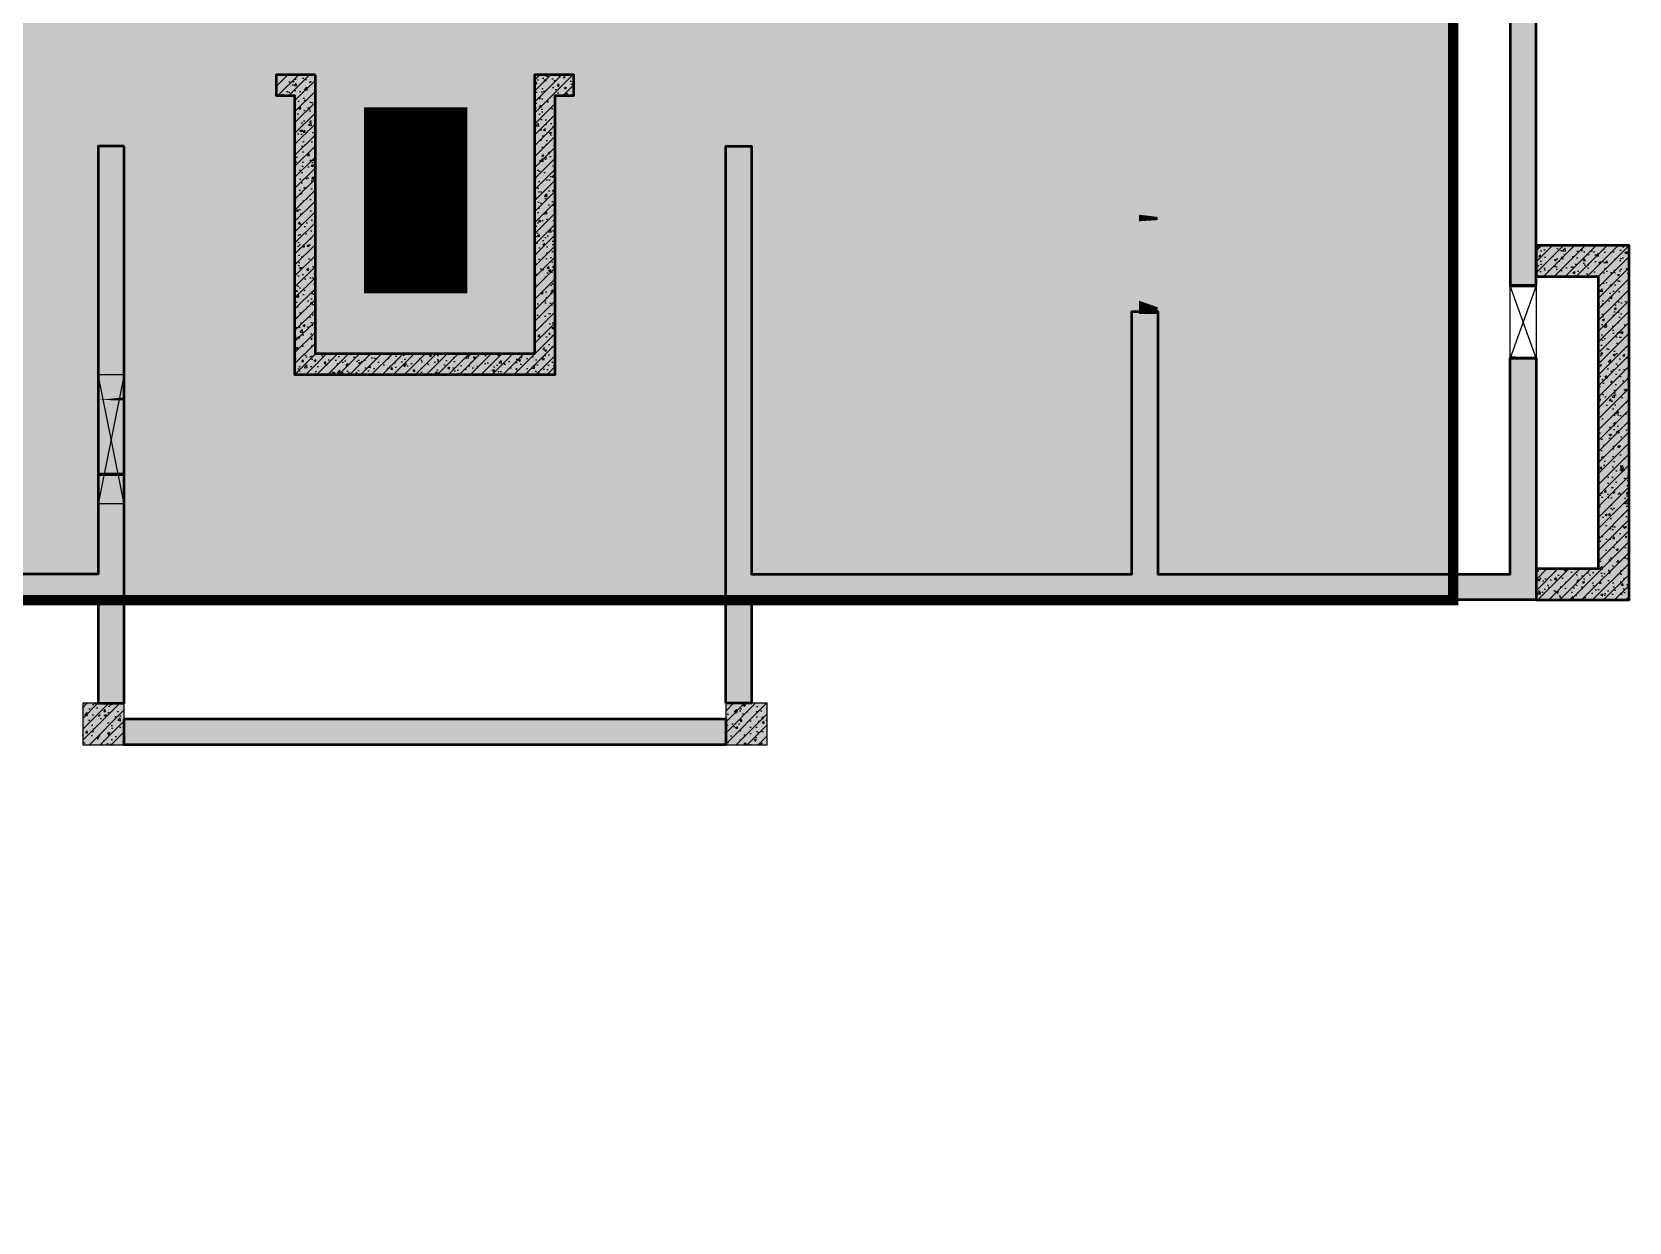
# Model space of a CAD drawing. Extents: x -1338203 to 1886333, y -530034 to 1031844.
# Drawn here: x 862105 to 877557, y -410769 to -399256 of the extents above; entities that cross this region are included whole.
import ezdxf

# ---------------------------------------------------------------- set-up
doc = ezdxf.new("R2010")
doc.units = 0
doc.header["$LTSCALE"] = 1000
doc.header["$MEASUREMENT"] = 0
for name, color, linetype in [('M02预留预埋-B2$0$0M-A-JGLD', 3, 'Continuous'), ('M02预留预埋-B2$0$0M-A-LD', 4, 'Continuous'), ('p-a-core', 1, 'Continuous'), ('S-02-墙柱B2_B1(QB)$0$0S-CC-LINE', 52, 'Continuous'), ('S-02-墙柱B2_B1(QB)$0$0S-CW-HATCH', 251, 'Continuous'), ('S-02-墙柱B2_B1(QB)$0$0S-CW-HATCH-UP', 251, 'Continuous'), ('S-02-墙柱B2_B1(QB)$0$0S-S-HOLE', 55, 'Continuous')]:
    doc.layers.add(name, color=color, linetype=linetype)
doc.layers.add('p-h-walkable', color=7, linetype='Continuous', lineweight=70, true_color=0xf0f0f0)
doc.layers.add('S-02-墙柱B2_B1(QB)$0$0S-CW-LINE', color=7, linetype='Continuous', lineweight=50)
pattern_1 = [(45, (844606.5995212663, -402460.9266927671), (-53.03300858899106, 53.03300858899107), []), (49.99999999999999, (844606.5995212663, -402460.9266927671), (215.178054780226, -18.82564049477853), [22.5, -247.5]), (355, (844606.5995212663, -402460.9266927671), (-41.6254000839, 225.6576401100035), [18, -198]), (100.4514, (844624.5310252663, -402462.4954947672), (173.5528145142065, 206.8318626182861), [19.122057, -210.3426336]), (46.18420000000002, (844606.5995212663, -402400.9266927671), (320.1723145876933, -49.65570429870542), [33.74999999999954, -371.2499999999963]), (96.6356, (844633.2805447662, -402405.0646848671), (280.398811664611, 292.2353612701325), [28.6830864, -315.5139]), (351.1842, (844606.5995212663, -402400.9266927671), (280.3985835400882, 292.2355802775974), [27, -297]), (21, (844636.5995212663, -402415.9266927671), (179.0721156355385, -120.7856671996016), [22.5, -247.5]), (326.0000000000001, (844636.5995212663, -402415.9266927671), (72.99459957647451, 217.5450135140559), [18, -198]), (71.4514, (844651.5221911664, -402425.9921745671), (252.066788574447, 96.75914901298572), [19.122057, -210.3426336]), (37.50000000000001, (844606.5995212663, -402460.9266927671), (3.647956595187201, 99.86815614939344), [0, -195.6, 0, -201, 0, -198.75]), (7.499999999999999, (844606.5995212663, -402460.9266927671), (78.92086123264458, 118.3235135647081), [0, -114.6, 0, -191.1, 0, -75.75]), (327.5, (844539.6995212664, -402460.9266927671), (160.1467308517227, -6.766461520313927), [0, -75, 0, -234, 0, -310.5]), (317.5, (844509.6995212664, -402460.9266927671), (174.9558508027159, 30.03149469969532), [0, -97.5, 0, -155.4, 0, -220.5])]
pattern_2 = [(45, (844606.5995212663, -402460.9266927671), (-53.03300858899107, 53.03300858899107), []), (49.99999999999999, (844606.5995212663, -402460.9266927671), (215.178054780226, -18.82564049477853), [22.5, -247.5]), (355, (844606.5995212663, -402460.9266927671), (-41.6254000839, 225.6576401100035), [18, -198]), (100.4514, (844624.5310252663, -402462.4954947672), (173.5528145142065, 206.8318626182861), [19.122057, -210.3426336]), (46.18420000000002, (844606.5995212663, -402400.9266927671), (320.1723145876933, -49.65570429870542), [33.74999999999999, -371.2499999999999]), (96.6356, (844633.2805447663, -402405.0646848671), (280.398811664611, 292.2353612701325), [28.6830864, -315.5139]), (351.1842, (844606.5995212663, -402400.9266927671), (280.3985835400882, 292.2355802775974), [27, -297]), (21, (844636.5995212663, -402415.9266927671), (179.0721156355385, -120.7856671996016), [22.5, -247.5]), (326.0000000000001, (844636.5995212663, -402415.9266927671), (72.99459957647451, 217.5450135140559), [18, -198]), (71.4514, (844651.5221911663, -402425.9921745671), (252.066788574447, 96.75914901298572), [19.122057, -210.3426336]), (37.50000000000001, (844606.5995212663, -402460.9266927671), (3.647956595187201, 99.86815614939344), [0, -195.6, 0, -201, 0, -198.75]), (7.499999999999999, (844606.5995212663, -402460.9266927671), (78.92086123264458, 118.3235135647081), [0, -114.6, 0, -191.1, 0, -75.75]), (327.5, (844539.6995212663, -402460.9266927671), (160.1467308517227, -6.766461520313927), [0, -75, 0, -234, 0, -310.5]), (317.5, (844509.6995212663, -402460.9266927671), (174.9558508027159, 30.03149469969532), [0, -97.5, 0, -155.4, 0, -220.5])]

# ---------------------------------------------------------------- blocks, each defined once
blk = doc.blocks.new('M02预留预埋-B2')
at = {"layer": 'M02预留预埋-B2$0$0M-A-JGLD', "elevation": 2850000}
blk.add_lwpolyline([(32049.99968851195, 749.9999997175182, 0, 0, 0), (32050.00031148805, 49.99999971420038, 30, 30, 0), (31800.00000186474, 50.00027330801822, 0, 0, 0), (31800, 750.0002735250164, 30, 30, 0), (32050.0008364172, 750.0002735250746, 30, 30, 0)], format="xyseb", dxfattribs=at)
at = {"layer": 'M02预留预埋-B2$0$0M-A-JGLD'}
blk.add_lwpolyline([(18390.00000000163, -344.999999961874, 0, 0, 0), (18390.00000000326, -1074.99999996298, 30, 30, 0), (18140.20000000321, -1074.999999963096, 0, 0, 0), (18140.20000000158, -345.0000000376021, 30, 30, 0), (18390.00000000163, -344.999999961874, 30, 30, 0)], format="xyseb", dxfattribs=at)
at = {"layer": 'M02预留预埋-B2$0$0M-A-LD', "elevation": 2850000}
blk.add_lwpolyline([(28389.99999999767, 1400.000000000582, 0, 0, 0), (28389.9999999993, 499.9999999994761, 30, 30, 0), (28209.9999999993, 499.9999999991269, 0, 0, 0), (28209.99999999767, 1399.999999924621, 30, 30, 0), (28389.99999999767, 1400.000000000582, 30, 30, 0)], format="xyseb", dxfattribs=at)
blk = doc.blocks.new('M001-预留预埋B2')
blk.add_blockref('M02预留预埋-B2', (78241.09638985433, -238849.9999199762, -0.0004190232106509085))

msp = doc.modelspace()

# ---------------------------------------------------------------- hatches: boundary and pattern name
at = {"layer": 'p-h-walkable', "ltscale": 0.002}
h = msp.add_hatch(color=256, dxfattribs=at)
h.dxf.hatch_style = 1
h.paths.add_polyline_path([(728556.4094088443, -320761.2911765109), (728556.3547588947, -348211.5017243018), (746356.3484443948, -348211.5017242723), (750916.3484443898, -338175.0097184044), (842896.3491870692, -338175.0097184044), (843211.3492125742, -349155.0095694998), (839116.3492611168, -349155.0095695712), (839116.3492611168, -377051.4870058745), (864906.3547584309, -377051.4870058745), (864906.3547584309, -390806.5711709709), (875856.3484613771, -395571.4871842109), (875856.348461363, -404751.4874804067), (834560.3103806074, -404751.4874803963), (839142.6757868899, -442064.2876435285), (869465.2134576387, -438340.3927054469), (871163.1928136485, -452166.5193397896), (873704.0511599232, -451854.4778597266), (877328.6078072718, -464960.3959546241), (761875.9874196091, -479139.0716770189), (761132.9487910755, -468418.2650628918), (764950.6384080613, -465209.0494699521), (763252.8257613134, -451384.280298188), (799242.4407485438, -446964.4145689445), (793807.3212043041, -404751.4870716078), (750756.3491663808, -404751.4872862076), (751556.349166161, -388854.9743852809), (648066.6070076446, -388604.4137855553), (648066.5844366426, -380374.4093295055), (641016.6027933541, -380374.4093186745), (641512.3361103976, -365348.1631979565), (660006.5996086108, -364574.4137855692), (660306.599609829, -340846.8171705838), (656406.6057762853, -340846.8171707173), (656406.6057762853, -336396.8171708743), (656656.3547443041, -340532.365631887), (656406.3547442622, -332417.3777717449), (712156.3557747989, -332417.3777717449), (712080.9374175866, -320761.2911765098)])
at = {"layer": 'S-02-墙柱B2_B1(QB)$0$0S-CW-HATCH'}
h = msp.add_hatch(color=256, dxfattribs=at)
h.dxf.hatch_style = 1
h.paths.add_polyline_path([(876656.6008211749, -401710.9261531545), (876656.5995212663, -398770.9266927672), (875856.5995212663, -398770.9266927672), (875856.5995212663, -395570.9266937671), (872996.5856222659, -395570.9266937671), (872996.5995212663, -393770.9266927671), (870466.8096092315, -393770.9266927671), (870466.8096092315, -394020.9266927671), (872746.5995212663, -394020.9266927671), (872746.5995212663, -396970.9266927671), (872996.5856222659, -396970.9266927671), (872996.5856222659, -395820.9266927671), (875606.599520266, -395820.9266927671), (875606.5995212663, -396770.9266927671), (875356.5995212663, -396770.9266927671), (875356.5995212663, -396970.9266927671), (875606.599520266, -396970.9266927671), (875606.599520266, -398770.9266927672), (874206.5995212663, -398770.9266927672), (874206.5995212663, -399020.9266937673), (876406.599520266, -399020.9266937673), (876406.6008255684, -401710.9261531545)])
h = msp.add_hatch(color=256, dxfattribs=at)
h.dxf.hatch_style = 1
h.paths.add_polyline_path([(864846.5995212663, -399670.9266927671), (864466.5995212663, -399670.9266927671), (864466.5995212663, -399870.9266927671), (864646.5995212663, -399870.9266927671), (864646.5995212663, -402570.9266927671), (867166.5995212663, -402570.9266927671), (867166.5995212663, -399870.9266927671), (867346.5995212663, -399870.9266927671), (867346.5995212663, -399670.9266927671), (866966.5995212663, -399670.9266927671), (866966.5995212663, -402370.9266927671), (864846.5995212663, -402370.9266927671)])
h = msp.add_hatch(color=256, dxfattribs=at)
h.dxf.hatch_style = 1
h.paths.add_polyline_path([(862746.5995204905, -402570.9266565432), (862996.5995217853, -402570.926656543), (862996.5995217985, -400360.9266927671), (862746.5995207471, -400360.9266927671)])
h.paths.add_polyline_path([(862996.5995217778, -403820.926656543), (862746.5995203452, -403820.9266565432), (862746.599520266, -404500.9266917671), (859016.5995212663, -404500.9266917671), (859016.5995212663, -404750.9266927671), (862746.599520266, -404750.9266927671), (862746.5995207662, -405750.9266927671), (862996.5995217664, -405750.9266927671)])
h = msp.add_hatch(color=256, dxfattribs=at)
h.dxf.hatch_style = 1
h.paths.add_polyline_path([(868816.5995207662, -405750.9266902137), (868816.5995208723, -400360.9266930171), (869066.599520863, -400360.9266925171), (869066.5995214512, -404500.9266927671), (872746.5995212663, -404500.9266917671), (872746.5995315041, -401960.9266927346), (872996.5995312266, -401960.9266937996), (872996.5995223545, -404500.9266927671), (876406.599520266, -404500.9266927671), (876406.5996753275, -402410.926556256), (876656.5996805578, -402410.926556256), (876656.5995212663, -404750.9266927671), (869066.5995212663, -404750.9266965631), (869066.5995217664, -405750.9266902137)])
h = msp.add_hatch(color=256, dxfattribs=at)
h.dxf.hatch_style = 1
h.paths.add_polyline_path([(876656.5995212663, -404750.9266927671), (877556.5995212663, -404750.9266927804), (877556.5995212663, -401321.1842240773), (876656.5995212663, -401321.1842240773), (876656.5995212663, -401621.1842240773), (877256.5995212663, -401621.1842240773), (877256.5995212663, -404450.9266927767), (876656.599521223, -404450.9266927671)])
h = msp.add_hatch(color=256, dxfattribs=at)
h.dxf.hatch_style = 1
h.paths.add_polyline_path([(862996.5995217664, -405750.9266927541), (862596.5995217664, -405750.9266927541), (862596.5995217664, -406150.9266927541), (862996.5995217664, -406150.9266927541)])
h = msp.add_hatch(color=256, dxfattribs=at)
h.dxf.hatch_style = 1
h.paths.add_polyline_path([(869216.5995207662, -405750.9266902137), (868816.5995207662, -405750.9266902137), (868816.5995207662, -406150.9266902137), (869216.5995207662, -406150.9266902137)])
h = msp.add_hatch(color=256, dxfattribs=at)
h.dxf.hatch_style = 1
h.paths.add_polyline_path([(862996.5995217664, -405900.9266927672), (868816.5995212663, -405900.9266927672), (868816.5995212663, -406150.9266927671), (862996.5995217664, -406150.9266927671)])
at = {"layer": 'S-02-墙柱B2_B1(QB)$0$0S-CW-HATCH-UP'}
h = msp.add_hatch(dxfattribs=at)
h.set_pattern_fill('钢筋混凝土', color=256, scale=30)
h.set_pattern_definition(pattern_2)
h.paths.add_polyline_path([(876656.6008211749, -401710.9261531545), (876656.5995212663, -398770.9266927672), (875856.5995212663, -398770.9266927672), (875856.5995212663, -395570.9266937671), (872996.5856222659, -395570.9266937671), (872996.5995212663, -393770.9266927671), (870466.8096092315, -393770.9266927671), (870466.8096092315, -394020.9266927671), (872746.5995212663, -394020.9266927671), (872746.5995212663, -396970.9266927671), (872996.5856222659, -396970.9266927671), (872996.5856222659, -395820.9266927671), (875606.599520266, -395820.9266927671), (875606.5995212663, -396770.9266927671), (875356.5995212663, -396770.9266927671), (875356.5995212663, -396970.9266927671), (875606.599520266, -396970.9266927671), (875606.599520266, -398770.9266927672), (874206.5995212663, -398770.9266927672), (874206.5995212663, -399020.9266937673), (876406.599520266, -399020.9266937673), (876406.6008255684, -401710.9261531545)])
h = msp.add_hatch(dxfattribs=at)
h.set_pattern_fill('钢筋混凝土', color=256, scale=30)
h.set_pattern_definition(pattern_1)
h.paths.add_polyline_path([(864846.5995212663, -399670.9266927671), (864466.5995212663, -399670.9266927671), (864466.5995212663, -399870.9266927671), (864646.5995212663, -399870.9266927671), (864646.5995212663, -402570.9266927671), (867166.5995212663, -402570.9266927671), (867166.5995212663, -399870.9266927671), (867346.5995212663, -399870.9266927671), (867346.5995212663, -399670.9266927671), (866966.5995212663, -399670.9266927671), (866966.5995212663, -402370.9266927671), (864846.5995212663, -402370.9266927671)])
h = msp.add_hatch(dxfattribs=at)
h.set_pattern_fill('钢筋混凝土', color=256, scale=30)
h.set_pattern_definition([(45, (844606.5995212663, -402460.9266927671), (-53.03300858899107, 53.03300858899107), []), (49.99999999999999, (844606.5995212663, -402460.9266927671), (215.178054780226, -18.82564049477853), [22.5, -247.5]), (355, (844606.5995212663, -402460.9266927671), (-41.6254000839, 225.6576401100035), [18, -198]), (100.4514, (844624.5310252663, -402462.4954947671), (173.5528145142065, 206.8318626182861), [19.122057, -210.3426336]), (46.18420000000002, (844606.5995212663, -402400.9266927671), (320.1723145876933, -49.65570429870542), [33.74999999999999, -371.2499999999999]), (96.6356, (844633.2805447662, -402405.0646848672), (280.398811664611, 292.2353612701325), [28.6830864, -315.5139]), (351.1842, (844606.5995212663, -402400.9266927671), (280.3985835400882, 292.2355802775974), [27, -297]), (21, (844636.5995212663, -402415.9266927671), (179.0721156355385, -120.7856671996016), [22.5, -247.5]), (326.0000000000001, (844636.5995212663, -402415.9266927671), (72.99459957647451, 217.5450135140559), [18, -198]), (71.4514, (844651.5221911664, -402425.9921745671), (252.066788574447, 96.75914901298572), [19.122057, -210.3426336]), (37.50000000000001, (844606.5995212663, -402460.9266927671), (3.647956595187201, 99.86815614939344), [0, -195.6, 0, -201, 0, -198.75]), (7.499999999999999, (844606.5995212663, -402460.9266927671), (78.92086123264458, 118.3235135647081), [0, -114.6, 0, -191.1, 0, -75.75]), (327.5, (844539.6995212664, -402460.9266927671), (160.1467308517227, -6.766461520313927), [0, -75, 0, -234, 0, -310.5]), (317.5, (844509.6995212664, -402460.9266927671), (174.9558508027159, 30.03149469969532), [0, -97.5, 0, -155.4, 0, -220.5])])
h.paths.add_polyline_path([(862746.5995204903, -402570.9266565432), (862996.5995217853, -402570.926656543), (862996.5995217985, -400360.9266927671), (862746.5995207471, -400360.9266927671)])
h.paths.add_polyline_path([(862996.5995217778, -403820.926656543), (862746.5995203448, -403820.9266565432), (862746.599520266, -404500.9266917671), (859016.5995212663, -404500.9266917671), (859016.5995212663, -404750.9266927671), (862746.599520266, -404750.9266927671), (862746.5995207662, -405750.9266927671), (862996.5995217664, -405750.9266927671)])
h = msp.add_hatch(dxfattribs=at)
h.set_pattern_fill('钢筋混凝土', color=256, scale=30)
h.set_pattern_definition(pattern_2)
h.paths.add_polyline_path([(868816.5995207662, -405750.9266902137), (868816.5995208723, -400360.9266930171), (869066.599520863, -400360.9266925171), (869066.5995214512, -404500.9266927671), (872746.5995212663, -404500.9266917671), (872746.5995315041, -401960.9266927346), (872996.5995312266, -401960.9266937996), (872996.5995223545, -404500.9266927671), (876406.599520266, -404500.9266927671), (876406.5996753275, -402410.926556256), (876656.5996805578, -402410.926556256), (876656.5995212663, -404750.9266927671), (869066.5995212663, -404750.9266965631), (869066.5995217664, -405750.9266902137)])
h = msp.add_hatch(dxfattribs=at)
h.set_pattern_fill('钢筋混凝土', color=256, scale=30)
h.set_pattern_definition([(45, (840249.4108164716, -402460.9266927672), (-53.03300858899107, 53.03300858899107), []), (49.99999999999999, (840249.4108164716, -402460.9266927672), (215.178054780226, -18.82564049477853), [22.5, -247.5]), (355, (840249.4108164716, -402460.9266927672), (-41.6254000839, 225.6576401100035), [18, -198]), (100.4514, (840267.3423204715, -402462.4954947672), (173.5528145142065, 206.8318626182861), [19.122057, -210.3426336]), (46.18420000000002, (840249.4108164716, -402400.9266927672), (320.1723145876933, -49.65570429870542), [33.74999999999999, -371.2499999999999]), (96.6356, (840276.0918399717, -402405.0646848673), (280.398811664611, 292.2353612701325), [28.6830864, -315.5139]), (351.1842, (840249.4108164716, -402400.9266927672), (280.3985835400882, 292.2355802775974), [27, -297]), (21, (840279.4108164716, -402415.9266927672), (179.0721156355385, -120.7856671996016), [22.5, -247.5]), (326.0000000000001, (840279.4108164716, -402415.9266927672), (72.99459957647451, 217.5450135140559), [18, -198]), (71.4514, (840294.3334863717, -402425.9921745672), (252.066788574447, 96.75914901298572), [19.122057, -210.3426336]), (37.50000000000001, (840249.4108164716, -402460.9266927672), (3.647956595187201, 99.86815614939344), [0, -195.6, 0, -201, 0, -198.75]), (7.499999999999999, (840249.4108164716, -402460.9266927672), (78.92086123264458, 118.3235135647081), [0, -114.6, 0, -191.1, 0, -75.75]), (327.5, (840182.5108164717, -402460.9266927672), (160.1467308517227, -6.766461520313927), [0, -75, 0, -234, 0, -310.5]), (317.5, (840152.5108164717, -402460.9266927672), (174.9558508027159, 30.03149469969532), [0, -97.5, 0, -155.4, 0, -220.5])])
h.paths.add_polyline_path([(876656.5995212663, -404750.9266927671), (877556.5995212663, -404750.9266927804), (877556.5995212663, -401321.1842240773), (876656.5995212663, -401321.1842240773), (876656.5995212663, -401621.1842240773), (877256.5995212663, -401621.1842240773), (877256.5995212663, -404450.9266927767), (876656.599521223, -404450.9266927671)])
h = msp.add_hatch(dxfattribs=at)
h.set_pattern_fill('钢筋混凝土', color=256, scale=30)
h.set_pattern_definition([(45, (844606.5995212663, -402460.9266927541), (-53.03300858899106, 53.03300858899107), []), (49.99999999999999, (844606.5995212663, -402460.9266927541), (215.178054780226, -18.82564049477853), [22.5, -247.5]), (355, (844606.5995212663, -402460.9266927541), (-41.6254000839, 225.6576401100035), [18, -198]), (100.4514, (844624.5310252663, -402462.4954947541), (173.5528145142065, 206.8318626182861), [19.122057, -210.3426336]), (46.18420000000002, (844606.5995212663, -402400.9266927541), (320.1723145876933, -49.65570429870542), [33.74999999999954, -371.2499999999963]), (96.6356, (844633.2805447662, -402405.0646848541), (280.398811664611, 292.2353612701325), [28.6830864, -315.5139]), (351.1842, (844606.5995212663, -402400.9266927541), (280.3985835400882, 292.2355802775974), [27, -297]), (21, (844636.5995212663, -402415.9266927541), (179.0721156355385, -120.7856671996016), [22.5, -247.5]), (326.0000000000001, (844636.5995212663, -402415.9266927541), (72.99459957647451, 217.5450135140559), [18, -198]), (71.4514, (844651.5221911664, -402425.9921745541), (252.066788574447, 96.75914901298572), [19.122057, -210.3426336]), (37.50000000000001, (844606.5995212663, -402460.9266927541), (3.647956595187201, 99.86815614939344), [0, -195.6, 0, -201, 0, -198.75]), (7.499999999999999, (844606.5995212663, -402460.9266927541), (78.92086123264458, 118.3235135647081), [0, -114.6, 0, -191.1, 0, -75.75]), (327.5, (844539.6995212664, -402460.9266927541), (160.1467308517227, -6.766461520313927), [0, -75, 0, -234, 0, -310.5]), (317.5, (844509.6995212664, -402460.9266927541), (174.9558508027159, 30.03149469969532), [0, -97.5, 0, -155.4, 0, -220.5])])
h.paths.add_polyline_path([(862996.5995217664, -405750.9266927541), (862596.5995217664, -405750.9266927541), (862596.5995217664, -406150.9266927541), (862996.5995217664, -406150.9266927541)])
h = msp.add_hatch(dxfattribs=at)
h.set_pattern_fill('钢筋混凝土', color=256, scale=30)
h.set_pattern_definition([(45, (844606.5995212663, -402460.9266927671), (-53.03300858899106, 53.03300858899107), []), (49.99999999999999, (844606.5995212663, -402460.9266927671), (215.178054780226, -18.82564049477853), [22.5, -247.5]), (355, (844606.5995212663, -402460.9266927671), (-41.6254000839, 225.6576401100035), [18, -198]), (100.4514, (844624.5310252663, -402462.4954947672), (173.5528145142065, 206.8318626182861), [19.122057, -210.3426336]), (46.18420000000002, (844606.5995212663, -402400.9266927671), (320.1723145876933, -49.65570429870542), [33.74999999999955, -371.2499999999964]), (96.6356, (844633.2805447662, -402405.0646848671), (280.398811664611, 292.2353612701325), [28.6830864, -315.5139]), (351.1842, (844606.5995212663, -402400.9266927671), (280.3985835400882, 292.2355802775974), [27, -297]), (21, (844636.5995212663, -402415.9266927671), (179.0721156355385, -120.7856671996016), [22.5, -247.5]), (326.0000000000001, (844636.5995212663, -402415.9266927671), (72.99459957647451, 217.5450135140559), [18, -198]), (71.4514, (844651.5221911664, -402425.9921745671), (252.066788574447, 96.75914901298572), [19.122057, -210.3426336]), (37.50000000000001, (844606.5995212663, -402460.9266927671), (3.647956595187201, 99.86815614939344), [0, -195.6, 0, -201, 0, -198.75]), (7.499999999999999, (844606.5995212663, -402460.9266927671), (78.92086123264458, 118.3235135647081), [0, -114.6, 0, -191.1, 0, -75.75]), (327.5, (844539.6995212664, -402460.9266927671), (160.1467308517227, -6.766461520313927), [0, -75, 0, -234, 0, -310.5]), (317.5, (844509.6995212664, -402460.9266927671), (174.9558508027159, 30.03149469969532), [0, -97.5, 0, -155.4, 0, -220.5])])
h.paths.add_polyline_path([(869216.5995207662, -405750.9266902137), (868816.5995207662, -405750.9266902137), (868816.5995207662, -406150.9266902137), (869216.5995207662, -406150.9266902137)])
h = msp.add_hatch(dxfattribs=at)
h.set_pattern_fill('钢筋混凝土', color=256, scale=30)
h.set_pattern_definition(pattern_1)
h.paths.add_polyline_path([(862996.5995217664, -405900.9266927672), (868816.5995212663, -405900.9266927672), (868816.5995212663, -406150.9266927671), (862996.5995217664, -406150.9266927671)])

# ---------------------------------------------------------------- linework, layer by layer
at = {"layer": 'p-a-core', "ltscale": 0.002, "const_width": 1000}
msp.add_lwpolyline([(865818.3135190548, -399985.9264995196), (865818.3135190548, -401785.9264995196)], dxfattribs=at)
at = {"layer": 'p-h-walkable', "ltscale": 0.002, "const_width": 100, "elevation": -83050.00000000013}
msp.add_lwpolyline([(864906.3547584309, -377051.4870058745), (864906.3547584309, -390806.5711709709), (875856.3484613771, -395571.4871842109), (875856.348461363, -404751.4874804067), (834560.3103806074, -404751.4874803963), (839142.6757868899, -442064.2876435285), (869465.2134576387, -438340.3927054469), (871163.1928136485, -452166.5193397896), (873704.0511599232, -451854.4778597266), (877328.6078072718, -464960.3959546241), (761875.9874196091, -479139.0716770189), (761132.9487910755, -468418.2650628918), (764950.6384080613, -465209.0494699521), (763252.8257613134, -451384.280298188), (799242.4407485438, -446964.4145689445), (793807.3212043041, -404751.4870716078), (750756.3491663808, -404751.4872862076), (751556.349166161, -388854.9743852809), (648066.6070076446, -388604.4137855553)], dxfattribs=at)
at = {"layer": 'S-02-墙柱B2_B1(QB)$0$0S-CC-LINE'}
for points in [[(862996.5995217664, -405750.9266927541), (862596.5995217664, -405750.9266927541), (862596.5995217664, -406150.9266927541), (862996.5995217664, -406150.9266927541)], [(869216.5995207662, -405750.9266902137), (868816.5995207662, -405750.9266902137), (868816.5995207662, -406150.9266902137), (869216.5995207662, -406150.9266902137)]]:
    msp.add_lwpolyline(points, close=True, dxfattribs=at)
at = {"layer": 'S-02-墙柱B2_B1(QB)$0$0S-CW-LINE'}
for points in [[(876656.6008211749, -401710.9261531545), (876656.5995212663, -398770.9266927672), (875856.5995212663, -398770.9266927672), (875856.5995212663, -395570.9266937671), (872996.5856222659, -395570.9266937671), (872996.5995212663, -393770.9266927671), (870466.8096092315, -393770.9266927671), (870466.8096092315, -394020.9266927671), (872746.5995212663, -394020.9266927671), (872746.5995212663, -396970.9266927671), (872996.5856222659, -396970.9266927671), (872996.5856222659, -395820.9266927671), (875606.599520266, -395820.9266927671), (875606.5995212663, -396770.9266927671), (875356.5995212663, -396770.9266927671), (875356.5995212663, -396970.9266927671), (875606.599520266, -396970.9266927671), (875606.599520266, -398770.9266927672), (874206.5995212663, -398770.9266927672), (874206.5995212663, -399020.9266937673), (876406.599520266, -399020.9266937673), (876406.6008255684, -401710.9261531545)], [(864846.5995212663, -399670.9266927671), (864466.5995212663, -399670.9266927671), (864466.5995212663, -399870.9266927671), (864646.5995212663, -399870.9266927671), (864646.5995212663, -402570.9266927671), (867166.5995212663, -402570.9266927671), (867166.5995212663, -399870.9266927671), (867346.5995212663, -399870.9266927671), (867346.5995212663, -399670.9266927671), (866966.5995212663, -399670.9266927671), (866966.5995212663, -402370.9266927671), (864846.5995212663, -402370.9266927671)], [(862996.5995217985, -400360.9266927671), (862746.5995207471, -400360.9266927671), (862746.599520266, -404500.9266917671), (859016.5995212663, -404500.9266917671), (859016.5995212663, -404750.9266927671), (862746.599520266, -404750.9266927671), (862746.5995207662, -405750.9266927671), (862996.5995217664, -405750.9266927671)], [(868816.5995207662, -405750.9266902137), (868816.5995208723, -400360.9266930171), (869066.599520863, -400360.9266925171), (869066.5995214512, -404500.9266927671), (872746.5995212663, -404500.9266917671), (872746.5995315041, -401960.9266927346), (872996.5995312266, -401960.9266937996), (872996.5995223545, -404500.9266927671), (876406.599520266, -404500.9266927671), (876406.5996753275, -402410.926556256), (876656.5996805578, -402410.926556256), (876656.5995212663, -404750.9266927671), (869066.5995212663, -404750.9266965631), (869066.5995217664, -405750.9266902137)], [(876656.5995212663, -404750.9266927671), (877556.5995212663, -404750.9266927804), (877556.5995212663, -401321.1842240773), (876656.5995212663, -401321.1842240773), (876656.5995212663, -401621.1842240773), (877256.5995212663, -401621.1842240773), (877256.5995212663, -404450.9266927767), (876656.599521223, -404450.9266927671)], [(862996.5995217664, -405900.9266927672), (868816.5995212663, -405900.9266927672), (868816.5995212663, -406150.9266927671), (862996.5995217664, -406150.9266927671)]]:
    msp.add_lwpolyline(points, close=True, dxfattribs=at)
at = {"layer": 'S-02-墙柱B2_B1(QB)$0$0S-S-HOLE', "elevation": 2850000}
for points in [[(876656.6009791156, -402410.9264269653), (876406.6003561309, -401710.9264192421)], [(876656.6003576834, -401710.9264192421), (876406.6009775642, -402410.9264269653)]]:
    msp.add_lwpolyline(points, dxfattribs=at)
msp.add_lwpolyline([(876406.6006676275, -401710.9261531545), (876656.6009791156, -401710.9261531545), (876656.6009791156, -402410.9264269653), (876406.6006676275, -402410.9264269653)], close=True, dxfattribs=at)
at = {"layer": 'S-02-墙柱B2_B1(QB)$0$0S-S-HOLE'}
msp.add_lwpolyline([(862996.5995233282, -402570.9266928568), (862996.5995233287, -403820.9266928567), (862746.5995217771, -403820.9266928567), (862746.5995217767, -402570.9266928568)], close=True, dxfattribs=at)
for points in [[(862996.5995233287, -403820.9266928567), (862746.5995217767, -402570.9266928568)], [(862996.5995233294, -402570.9266928568), (862746.5995217771, -403820.9266928567)]]:
    msp.add_lwpolyline(points, dxfattribs=at)

# ---------------------------------------------------------------- block references
at = {"ltscale": 0.002}
msp.add_blockref('M001-预留预埋B2', (766365.3666062295, -163610.9262234796), dxfattribs=at)
at = {"color": 0, "ltscale": 0.002}
msp.add_blockref('M001-预留预埋B2', (766365.3667022258, -163610.9266348326), dxfattribs=at)

doc.saveas('drawing.dxf')
